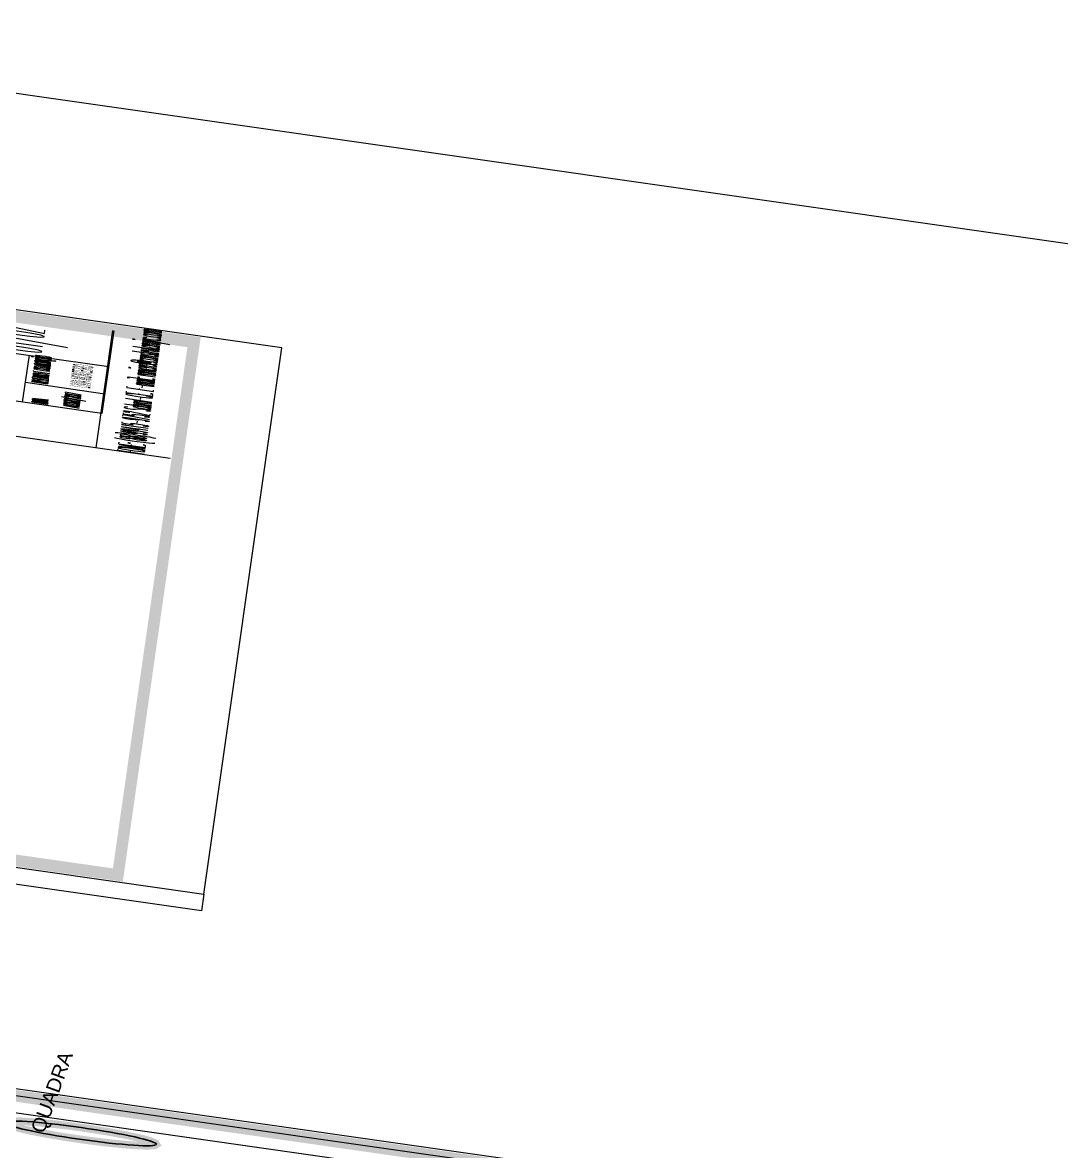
# Model space of a CAD drawing. Header units: millimetres. Extents: x -361192058 to 101130107379, y -14071650034 to 19218552450.
# Drawn here: x -135482 to -134955, y 42881 to 43453 of the extents above; entities that cross this region are included whole.
import ezdxf
from ezdxf.enums import TextEntityAlignment as Align

# ---------------------------------------------------------------- set-up
doc = ezdxf.new("R2010")
doc.units = ezdxf.units.MM
doc.header["$LTSCALE"] = 0.5
for name, color, linetype in [('02', 2, 'Continuous'), ('14-04-Texto-04', 3, 'Continuous'), ('CERAMICA', 8, 'Continuous'), ('CERC02', 3, 'Continuous'), ('GR_PENA_FINA', 7, 'Continuous'), ('númeraçãoquadras', 4, 'Continuous'), ('TEXT', 2, 'Continuous'), ('TEXTO2', 3, 'Continuous')]:
    doc.layers.add(name, color=color, linetype=linetype)
doc.styles.add('ROMAND', font='romand', dxfattribs={"height": 0.3})
doc.styles.add('ROMANS', font='romans', dxfattribs={"height": 0.1})
doc.styles.add('SANSSERIF', font='sas_____.pfb', dxfattribs={"height": 1})
doc.styles.get("Standard").update_dxf_attribs({"font": 'txt.shx', "height": 0.12})
doc.styles.add('STYLE1', font='sanss___.ttf')

# ---------------------------------------------------------------- blocks, each defined once
blk = doc.blocks.new('NUM_quadra')
at = {"color": 6, "const_width": 0.02}
blk.add_lwpolyline([(-0.0133520432061038, 0.1995538096409646), (-0.03396137207856104, 0.197095472313652), (-0.0578817124285985, 0.1914411329007772), (-0.07790545024554181, 0.1842029880920486), (-0.0980839678893761, 0.1742972611462264), (-0.1207629871017981, 0.1594249069193736), (-0.1377379490426744, 0.1450112319564166), (-0.1520556984439002, 0.1299194541657934), (-0.1625180437624446, 0.1165670856272393), (-0.1764344977441241, 0.09418528550563855), (-0.1852438537613963, 0.07539704665055813), (-0.1940684209960429, 0.04834716095183544), (-0.1985176143253418, 0.02430548914494118), (-0.2, 2.449293598294707e-17), (-0.1977479207858246, -0.02992924698156066), (-0.1921041628016216, -0.05564162681201971), (-0.1838936225002688, -0.07863291679524947), (-0.1712831141684111, -0.1032574200760946), (-0.1545538230998021, -0.126937448238237), (-0.1388948904680539, -0.143903472514972), (-0.1218702926523065, -0.1585800484576833), (-0.1045798103362554, -0.1704789232428245), (-0.08309400008057272, -0.1819213762882465), (-0.05305444697320133, -0.1928347107145593), (-0.03024527360995229, -0.1976998316242559), (-3.673940397442059e-17, -0.2), (0.03093315800827364, -0.1975933696651666), (0.06772550614199915, -0.1881841008635162), (0.1069104891608479, -0.1690270608730692), (0.1240420910364873, -0.1568870920480579), (0.1407237443089076, -0.1421155437933556), (0.1613804970022024, -0.118136934052489), (0.1736687274357323, -0.09919260612995974), (0.1869657857282061, -0.0710196801389201), (0.1962420223455323, -0.03858845249210724), (0.2, 0), (0.1989460999390915, 0.02050486086334195), (0.1943382022861565, 0.04725106487884616), (0.1870936531840374, 0.07068214016462095), (0.1741307933804454, 0.09837919900414235), (0.1635485483198982, 0.1151167769808291), (0.147166134549038, 0.1354331157505226), (0.1285083774114599, 0.1532501123493023), (0.1062576314788641, 0.1694382358043837), (0.07819320380287934, 0.1840810225934259), (0.05327206202334694, 0.1927747063485785), (0.02666753040880443, 0.1982141337591634), (1.224646799147353e-17, 0.2)], close=True, dxfattribs=at)
blk.add_circle((0, 0), 0.2)
at = {"color": 3, "insert": (-0.1114319926046001, 0.1285282569724242), "char_height": 0.038, "width": 0.2663, "attachment_point": 1, "style": 'STYLE1'}
blk.add_mtext('\\fArial|b0|i0|c0|p34;QUADRA', dxfattribs=at)
at = {"color": 3, "style": 'STYLE1'}
blk.add_attdef('00', text='', height=0.13, dxfattribs=at).set_placement((-2.886579864025407e-15, -0.1334628551621867), align=Align.CENTER)
blk = doc.blocks.new('APROVADO QUADRA 21.2 MBVII')
at = {"lineweight": 18}
blk.add_lwpolyline([(4361.875854486814, 2517.867923214544), (4561.790738418116, 2517.867923214544), (4561.790738418116, 2359.975292529893), (4361.875854486814, 2359.975292529893)], close=True, dxfattribs=at)
at = {"layer": '02', "lineweight": 18}
blk.add_line((4524.09567671333, 2460.214466029604), (4524.09567671333, 2439.651648132305), dxfattribs=at)
for points in [[(4476.77067671333, 2438.839466029604), (4537.97067671333, 2438.839466029604), (4537.97067671333, 2483.389466029605), (4476.77067671333, 2483.389466029605)], [(4391.22817677926, 2397.274039070637), (4452.42817677926, 2397.274039070637), (4452.42817677926, 2441.824039070637), (4391.22817677926, 2441.824039070637)], [(4451.67817677926, 2441.074039070637), (4431.594037489088, 2441.074039070637), (4431.594037489088, 2421.20274324017), (4451.67817677926, 2421.20274324017)]]:
    blk.add_lwpolyline(points, close=True, dxfattribs=at)
at = {"layer": '02', "lineweight": 18, "const_width": 0.1}
for points in [[(4477.52067671333, 2439.589466029604), (4537.22067671333, 2439.589466029604), (4537.22067671333, 2482.639466029605), (4477.52067671333, 2482.639466029605)], [(4391.97817677926, 2398.024039070637), (4451.67817677926, 2398.024039070637), (4451.67817677926, 2441.074039070637), (4391.97817677926, 2441.074039070637)]]:
    blk.add_lwpolyline(points, close=True, dxfattribs=at)
at = {"layer": '02', "lineweight": 18}
blk.add_lwpolyline([(4476.77067671333, 2438.839466029604), (4474.89567671333, 2438.839466029604), (4474.89567671333, 2458.339466029604), (4476.77067671333, 2460.214466029604), (4477.52067671333, 2460.214466029604)], dxfattribs=at)
at = {"layer": '14-04-Texto-04', "lineweight": 18}
blk.add_line((4533.200776974079, 2442.215951351086), (4533.20077697408, 2440.281847173309), dxfattribs=at)
at = {"layer": 'CERAMICA', "lineweight": 18}
blk.add_line((4530.130566507049, 2440.281847173309), (4530.130566507047, 2440.966810455731), dxfattribs=at)
at = {"layer": 'CERC02', "lineweight": 18}
for p, q in [((4527.935930484326, 2440.281847173309), (4527.935930484326, 2442.215951351086)), ((4527.935930484326, 2440.966810455731), (4533.200776974079, 2440.966810455731)), ((4524.09567671333, 2440.289165101033), (4537.22067671333, 2440.289165101033)), ((4537.215716543233, 2440.281847173309), (4527.935930484326, 2440.281847173309))]:
    blk.add_line(p, q, dxfattribs=at)
at = {"layer": 'GR_PENA_FINA', "lineweight": 18}
blk.add_lwpolyline([(4433.92231020282, 2440.170947323786), (4449.812970158591, 2440.175671779167), (4449.811508033303, 2423.971095537731), (4433.92231020282, 2423.941980307306)], close=True, dxfattribs=at)
at = {"layer": 'númeraçãoquadras', "linetype": 'ByBlock', "lineweight": 18, "extrusion": (0.08441109911141861, -0.001452856403118583, 0.996429955167484)}
ref = blk.add_blockref('NUM_quadra', (2515.788773920611, -4391.895713913824, 351.855709612154), dxfattribs=dict(at, xscale=3.278455931285092, yscale=3.278455931285092, zscale=3.278455906262449, rotation=270.0385460285928))
ref.add_attrib('00', '12', dxfattribs={"layer": '0', "color": 3, "extrusion": (0.08441109911141861, -0.001452856403118583, 0.996429955167484), "height": 0.4261992678140372, "rotation": 270.0385460324826, "style": 'STYLE1'}).set_placement((2515.351222168122, -4391.89600827922, 351.8557096121648), align=Align.CENTER)
at = {"color": 0, "lineweight": 13, "flags": 8}
for p in [(4700.724657799739, 2280.112525715252), (4699.57378630139, 2277.896413499706), (4702.354563138892, 2276.195041239209), (4703.672243349308, 2274.084986290777), (4699.84447394329, 2272.219426909525), (4703.048818763617, 2270.137026470893), (4703.087746051807, 2267.980265113006), (4700.652340375649, 2261.521648881858), (4700.700742594171, 2257.15925950577)]:
    blk.add_attdef('NIVEL', p, '', height=0.07500000000000001, dxfattribs=at)
for rotation, width, p in [(90, 0.7999999999988884, (4700.820527907887, 2275.752076380495)), (270, 0.5999999999989389, (4703.843667029373, 2274.902076380496)), (90, 0.7999999999988884, (4701.5574890138, 2268.502076380494)), (180, 0.5999999999989389, (4651.181659436375, 2236.193129894172))]:
    blk.add_attdef('$PORTA', text='', height=0.09000000000014552, rotation=rotation, dxfattribs=dict(at, width=width)).set_placement(p, align=Align.MIDDLE)
for p in [(4654.175996555586, 2240.463010622155), (4648.499009965404, 2240.192322980255), (4633.43884256165, 2239.336054329374), (4637.801231937738, 2239.384456547896), (4656.392108771131, 2239.312139123806), (4652.474624295089, 2237.682233784653), (4646.416609526773, 2236.987978159928), (4644.259848168886, 2236.949050871738), (4650.364569346656, 2236.364553574237)]:
    blk.add_attdef('NIVEL', p, '', height=0.07500000000000001, rotation=270, dxfattribs=at)
at = {"color": 0, "lineweight": 13, "width": 0.7999999999988884, "flags": 8}
for p in [(4652.031659436374, 2239.216269015658), (4644.781659436374, 2238.479307909745)]:
    blk.add_attdef('$PORTA', text='', height=0.09000000000014552, dxfattribs=at).set_placement(p, align=Align.MIDDLE)
at = {"layer": 'TEXT', "lineweight": 18, "style": 'SANSSERIF'}
blk.add_text('LIVIA MONTEIRO', height=0.1768026918579277, dxfattribs=at).set_placement((4530.485488923427, 2440.588121293968), align=Align.TOP_LEFT)
at = {"layer": 'TEXTO2', "lineweight": 18, "style": 'ROMANS'}
for s, height, p in [('01/02', 0.6342813522728393, (4533.521137330507, 2441.499131671011)), ('DESENHO E COLABORAÇÃO', 0.137799828421505, (4530.314339547448, 2440.912958777479)), ('DATA', 0.137799828421505, (4528.082784422993, 2440.888871844605)), ('AGOSTO/2017', 0.137799828421505, (4528.186367780778, 2440.61816805607))]:
    blk.add_text(s, height=height, dxfattribs=at).set_placement(p, align=Align.TOP_LEFT)
at = {"layer": 'TEXTO2', "lineweight": 18, "style": 'ROMAND'}
blk.add_text('FONE: (88)99415-9752 Sobral-CE. E-mail: raniere@construtorajrc.com', height=0.2285639889731623, dxfattribs=at).set_placement((4524.104894438636, 2439.988499008165), align=Align.MIDDLE_LEFT)

msp = doc.modelspace()

# ---------------------------------------------------------------- block references
at = {"layer": '02', "color": 0, "lineweight": 30, "xscale": -4.574818403918471, "yscale": -59.40450511825884, "zscale": 4.574818403918471, "rotation": 261.8606972171988}
msp.add_blockref('APROVADO QUADRA 21.2 MBVII', (5129.041144779691, 2225.201435725194), dxfattribs=at)

doc.saveas('drawing.dxf')
